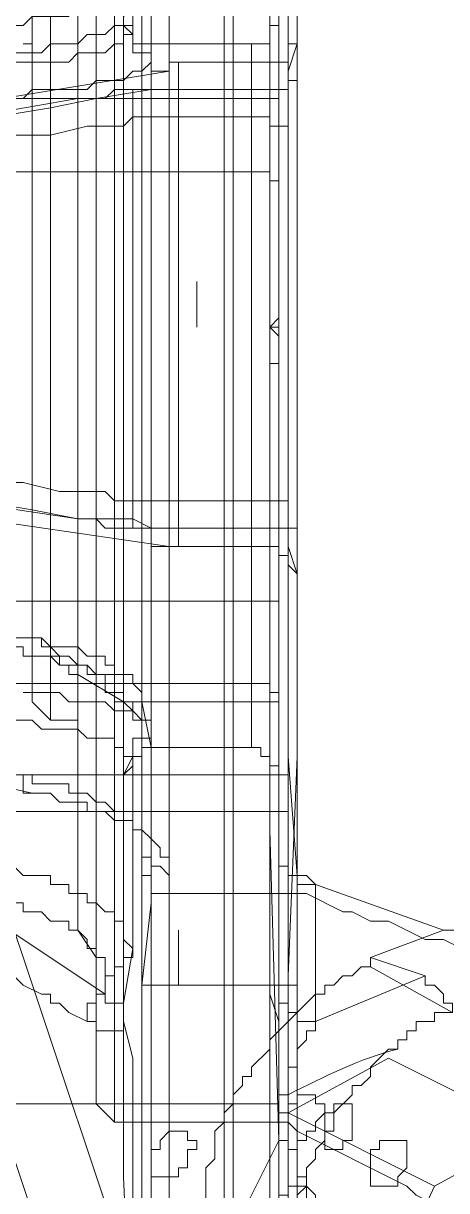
# Model space of a CAD drawing. Header units: millimetres. Extents: x 25083 to 52777, y 24772 to 45779.
# Drawn here: x 49439.17 to 49456.37, y 36131.73 to 36179.16 of the extents above; entities that cross this region are included whole.
import ezdxf

# ---------------------------------------------------------------- set-up
doc = ezdxf.new("R2010")
doc.units = ezdxf.units.MM
doc.layers.add('小车', color=7, linetype='Continuous')

# ---------------------------------------------------------------- blocks, each defined once
blk = doc.blocks.new('zw$D2F4')
at = {"color": 7, "lineweight": 5}
for points in [[(554.81, 200.534), (554.81, 214.645), (554.439, 217.988), (554.439, 344.25), (554.439, 353.534), (554.439, 356.133), (554.81, 361.704), (554.81, 372.473)], [(554.81, 372.473), (555.182, 372.473), (555.182, 372.102), (554.81, 371.359), (554.81, 368.759), (555.182, 368.017), (555.182, 228.757), (555.182, 219.102), (555.182, 205.362), (554.81, 204.247), (554.81, 200.534)], [(560.009, 205.362), (559.638, 205.362), (559.638, 206.476), (560.009, 207.961), (560.009, 208.704), (559.638, 209.446), (559.638, 253.267), (559.267, 265.893), (559.267, 305.628), (559.638, 318.255), (559.638, 340.908), (559.638, 349.82), (559.638, 363.56), (560.009, 365.046), (559.638, 366.16), (559.638, 366.903), (560.009, 367.274)], [(560.009, 367.274), (560.009, 343.878), (560.381, 341.65), (560.381, 232.099), (560.009, 232.099), (560.009, 223.187), (560.009, 205.362)], [(560.009, 287.06), (560.009, 334.594), (560.009, 334.223), (559.638, 334.223), (559.638, 332.738), (560.009, 332.366), (560.009, 330.51), (559.638, 329.395), (559.638, 286.318)], [(557.781, 287.06), (557.781, 331.995), (557.781, 331.624), (557.41, 331.624), (557.41, 330.51), (557.781, 330.138), (557.781, 327.91), (557.41, 327.167), (557.41, 286.318)], [(552.954, 321.597), (552.954, 254.01)], [(552.211, 320.854), (552.211, 254.752)], [(551.468, 313.798), (551.468, 261.808)], [(550.354, 305.257), (550.354, 270.349)], [(549.611, 304.514), (549.611, 271.092)], [(560.009, 298.573), (560.009, 301.915)], [(560.009, 286.318), (560.009, 301.543)], [(553.325, 300.801), (553.325, 251.781), (553.696, 243.24), (553.696, 215.017)], [(552.582, 300.058), (552.211, 299.687), (551.839, 299.687), (551.839, 299.315), (551.097, 299.315), (551.097, 298.944), (550.725, 298.944), (549.611, 298.944), (549.24, 298.573), (548.126, 298.573)], [(548.497, 297.459), (549.983, 297.459), (550.354, 297.83), (551.468, 297.83), (551.839, 298.201), (552.582, 298.201), (552.954, 298.573), (553.325, 298.573), (553.325, 298.944), (553.696, 299.315)], [(553.696, 298.201), (553.696, 299.315)], [(559.267, 299.315), (559.267, 298.201)], [(553.325, 298.573), (553.696, 298.201)], [(553.325, 295.602), (553.325, 298.573)], [(554.439, 297.83), (553.696, 297.83), (553.696, 298.201), (553.696, 298.573), (553.325, 298.573)], [(559.638, 298.573), (559.267, 298.573), (559.267, 297.83), (558.895, 297.83), (558.524, 297.83)], [(559.638, 296.344), (559.638, 298.573)], [(559.638, 298.573), (559.638, 295.602)], [(560.009, 297.459), (560.009, 298.573)], [(553.696, 298.201), (553.325, 298.201), (553.325, 297.83), (552.954, 297.83), (552.582, 297.459), (551.839, 297.459), (551.468, 297.459), (551.097, 297.087), (548.869, 297.087), (548.497, 296.716)], [(553.696, 298.201), (553.696, 297.459), (554.068, 297.459), (554.439, 297.459)], [(559.267, 298.201), (559.267, 297.459)], [(549.24, 297.83), (549.611, 297.83)], [(554.439, 297.459), (554.439, 297.087), (554.068, 296.716), (553.696, 296.716), (553.325, 296.344), (552.211, 296.344), (551.839, 295.973), (549.611, 295.973), (549.24, 295.602)], [(549.611, 297.83), (549.611, 297.459)], [(549.611, 297.459), (549.611, 286.318)], [(558.524, 297.83), (554.439, 297.83)], [(554.439, 297.83), (554.439, 297.459)], [(554.439, 295.602), (554.439, 297.83)], [(558.524, 295.602), (558.524, 297.83)], [(558.524, 297.83), (558.524, 295.602)], [(559.267, 297.087), (560.009, 297.087), (560.009, 297.459), (560.009, 297.83), (560.381, 297.83)], [(559.267, 297.459), (559.267, 296.716)], [(560.381, 297.83), (560.009, 296.716)], [(560.009, 296.716), (560.009, 297.459)], [(560.381, 296.344), (560.381, 297.83)], [(549.611, 286.318), (549.611, 297.087)], [(555.182, 296.716), (555.182, 297.087), (555.553, 297.087)], [(555.553, 297.087), (559.267, 297.087)], [(555.553, 297.087), (555.553, 295.973)], [(559.267, 297.087), (559.267, 295.973)], [(559.267, 295.973), (559.267, 297.087)], [(555.182, 296.716), (534.757, 293.374)], [(555.182, 296.716), (554.439, 296.716), (554.439, 296.344), (554.439, 295.973)], [(559.267, 296.716), (559.267, 296.344)], [(560.009, 296.716), (560.009, 295.973), (559.638, 295.973), (559.267, 295.973)], [(560.009, 286.689), (560.009, 296.716)], [(560.009, 296.716), (560.009, 294.488)], [(558.524, 295.602), (559.267, 295.602), (559.267, 295.973), (559.638, 295.973), (559.638, 296.344)], [(559.267, 296.344), (559.267, 295.23)], [(559.267, 295.973), (560.009, 295.973), (560.009, 296.344), (560.381, 296.344)], [(559.638, 292.26), (559.638, 296.344)], [(560.381, 287.06), (560.381, 296.344)], [(534.014, 292.26), (534.757, 292.631), (536.614, 293.002), (538.842, 293.374), (540.699, 293.745), (541.441, 293.745), (543.67, 294.116), (547.383, 294.859), (548.126, 294.859), (550.354, 295.23), (552.211, 295.602), (554.439, 295.973)], [(536.614, 293.002), (551.468, 295.602)], [(545.526, 295.602), (558.524, 295.602)], [(551.468, 295.602), (552.582, 295.602), (552.954, 295.973), (553.696, 295.973)], [(551.468, 295.602), (552.211, 295.602), (552.211, 294.859), (552.211, 294.488)], [(553.325, 271.092), (553.325, 295.602)], [(553.325, 295.602), (554.439, 295.602)], [(559.267, 295.973), (553.696, 295.973)], [(553.696, 294.859), (553.696, 295.973)], [(555.553, 295.973), (554.439, 295.973)], [(554.439, 278.148), (554.439, 295.973)], [(554.439, 295.602), (558.524, 295.602)], [(554.439, 271.092), (554.439, 295.602)], [(559.267, 295.973), (555.553, 295.973)], [(555.553, 295.973), (555.553, 278.148)], [(558.524, 292.631), (558.524, 295.602)], [(559.638, 295.602), (558.524, 295.602)], [(558.524, 295.602), (558.524, 271.092)], [(559.267, 278.148), (559.267, 295.973)], [(559.267, 295.973), (559.267, 294.859)], [(559.638, 295.602), (559.638, 271.092)], [(559.267, 295.23), (559.267, 294.859)], [(553.696, 294.859), (553.325, 294.488), (552.211, 294.488)], [(559.267, 294.859), (553.696, 294.859)], [(553.696, 279.262), (553.696, 294.859)], [(559.267, 294.859), (559.267, 293.745)], [(559.267, 294.859), (559.267, 279.262)], [(560.009, 294.488), (559.267, 294.488), (559.267, 294.859)], [(552.211, 294.488), (551.839, 294.488), (550.354, 294.116), (548.869, 294.116), (547.383, 293.745), (547.012, 293.745), (545.155, 293.374), (542.184, 292.631), (541.813, 292.631), (540.327, 292.26), (538.842, 292.26), (537.356, 291.888)], [(552.211, 294.488), (552.211, 279.633)], [(560.009, 294.488), (560.009, 287.06)], [(559.267, 293.745), (559.267, 293.374)], [(559.267, 293.745), (559.267, 292.631)], [(539.585, 292.631), (558.524, 292.631)], [(559.638, 292.26), (559.267, 292.26), (559.267, 292.631), (558.524, 292.631)], [(558.524, 275.177), (558.524, 292.631)], [(559.267, 292.631), (559.267, 286.689)], [(559.638, 275.177), (559.638, 292.26)], [(556.296, 288.175), (556.296, 286.689), (556.296, 286.318)], [(556.296, 286.318), (556.296, 287.803), (556.296, 288.175)], [(560.381, 286.318), (560.381, 287.803), (560.381, 288.175)], [(560.381, 288.175), (560.381, 286.689), (560.381, 286.318)], [(557.781, 286.689), (557.781, 287.06)], [(560.009, 287.06), (560.009, 279.633)], [(560.009, 287.06), (560.009, 286.689)], [(560.381, 278.148), (560.381, 287.06)], [(557.41, 285.946), (557.41, 245.468), (557.781, 244.726), (557.781, 242.497), (557.41, 242.126), (557.41, 241.012), (557.781, 241.012), (557.781, 286.689)], [(559.267, 286.689), (559.267, 286.318)], [(559.267, 286.689), (559.267, 286.318)], [(559.267, 284.461), (559.267, 284.832), (559.638, 284.832), (559.638, 285.946), (559.267, 286.318), (559.638, 286.318), (559.638, 286.689), (559.267, 286.318)], [(559.638, 285.946), (559.638, 242.497), (560.009, 241.755), (560.009, 240.641), (559.638, 239.898), (559.638, 238.412), (560.009, 238.412), (560.009, 286.689)], [(560.009, 285.946), (560.009, 286.689)], [(549.611, 286.318), (549.611, 275.177)], [(555.553, 284.461), (555.553, 285.946), (555.553, 286.318)], [(555.553, 286.318), (555.553, 285.204), (555.553, 284.832), (555.553, 284.461)], [(557.41, 286.318), (557.41, 285.946)], [(559.267, 286.318), (559.267, 285.575)], [(559.267, 286.318), (559.267, 284.832), (559.267, 284.461)], [(559.638, 285.946), (559.638, 286.318)], [(559.267, 285.575), (559.267, 285.204)], [(559.267, 285.575), (559.267, 285.204)], [(560.009, 285.575), (560.009, 285.946)], [(560.009, 285.204), (560.009, 285.575)], [(560.009, 285.204), (560.009, 285.575)], [(560.381, 285.204), (560.381, 285.575)], [(559.267, 285.204), (559.267, 283.347)], [(560.009, 285.204), (560.009, 282.976)], [(560.009, 283.718), (560.009, 285.204)], [(560.009, 282.976), (560.009, 285.204)], [(560.381, 283.347), (560.381, 285.204)], [(560.009, 283.347), (560.009, 283.718)], [(559.267, 283.347), (559.267, 282.976)], [(560.009, 282.976), (560.009, 283.347)], [(559.267, 282.976), (559.267, 282.233)], [(560.009, 282.976), (560.009, 282.604)], [(560.009, 273.32), (560.009, 282.976)], [(560.009, 281.861), (560.009, 282.976)], [(537.356, 281.861), (537.728, 281.861), (540.699, 281.119), (542.927, 281.119), (545.898, 280.376), (547.383, 280.376), (547.755, 280.005), (549.24, 280.005), (550.725, 279.633), (552.211, 279.633)], [(559.267, 282.233), (559.267, 281.861)], [(559.267, 281.861), (559.267, 278.891)], [(560.009, 268.121), (560.009, 281.861)], [(560.381, 271.092), (560.381, 282.233)], [(554.439, 278.148), (553.696, 278.519), (551.468, 278.519), (549.611, 278.891), (547.383, 279.262), (547.012, 279.262), (544.784, 279.633), (542.927, 280.005), (540.699, 280.376), (539.956, 280.376), (536.242, 281.119), (534.014, 281.49)], [(549.611, 281.119), (549.611, 280.376)], [(534.757, 280.376), (555.182, 277.405)], [(551.468, 278.519), (536.614, 280.747)], [(549.611, 280.376), (549.611, 279.633)], [(549.611, 279.633), (549.611, 275.548)], [(551.468, 278.519), (552.211, 278.519), (552.211, 279.262), (552.211, 279.633)], [(552.211, 279.633), (552.582, 279.633), (552.954, 279.262), (553.696, 279.262)], [(560.009, 279.633), (560.009, 279.262), (559.267, 279.262)], [(560.009, 279.633), (560.009, 277.405)], [(553.696, 279.262), (559.267, 279.262)], [(553.696, 278.148), (553.696, 279.262)], [(559.267, 279.262), (559.267, 278.148)], [(553.696, 278.148), (552.582, 278.148), (552.211, 278.519), (551.468, 278.519)], [(559.267, 278.891), (559.267, 277.777)], [(553.696, 278.148), (559.267, 278.148)], [(555.182, 277.405), (554.439, 277.405), (554.439, 277.777), (554.439, 278.148)], [(554.439, 278.148), (555.553, 278.148)], [(559.267, 278.148), (555.553, 278.148)], [(555.553, 278.148), (555.553, 277.405)], [(559.267, 278.148), (559.267, 277.405)], [(560.381, 278.148), (559.267, 278.148)], [(559.267, 277.405), (559.267, 278.148)], [(559.267, 278.148), (560.009, 278.148), (560.009, 277.777), (560.009, 277.405)], [(560.381, 276.291), (560.381, 278.148)], [(559.267, 277.777), (559.267, 277.405)], [(559.267, 277.777), (559.267, 277.405)], [(555.553, 277.405), (555.182, 277.405)], [(559.267, 277.405), (555.553, 277.405)], [(559.267, 277.405), (559.267, 276.291)], [(560.381, 276.291), (560.009, 276.662), (560.009, 277.034), (559.638, 277.034), (559.638, 277.405), (559.267, 277.405)], [(560.009, 277.405), (560.381, 276.291)], [(559.267, 276.291), (559.267, 275.548)], [(539.585, 275.177), (558.524, 275.177)], [(549.611, 274.806), (549.611, 275.177), (549.24, 275.177)], [(549.611, 275.177), (549.611, 274.806)], [(559.638, 275.177), (558.524, 275.177)], [(558.524, 271.835), (558.524, 275.177)], [(559.267, 275.548), (559.267, 273.692)], [(559.638, 270.721), (559.638, 275.177)], [(548.126, 274.063), (548.869, 274.063), (548.869, 273.692), (549.983, 273.692), (549.983, 273.32), (550.354, 273.32)], [(548.869, 273.692), (549.983, 273.692), (550.354, 273.32), (551.468, 273.32), (551.839, 272.949), (552.582, 272.949), (552.582, 272.577), (552.954, 272.577), (552.954, 272.206), (553.325, 272.206)], [(548.869, 273.32), (549.24, 273.32), (549.24, 272.949), (550.354, 272.949), (550.725, 272.577), (551.468, 272.577), (551.468, 272.206)], [(550.354, 273.32), (550.725, 272.949), (551.097, 272.949), (551.468, 272.577), (551.839, 272.577), (551.839, 272.206), (552.211, 272.206)], [(550.354, 273.32), (550.354, 272.949), (550.725, 272.949), (550.725, 272.577), (551.097, 272.577), (551.097, 272.206), (551.468, 272.206)], [(559.267, 273.692), (559.267, 273.32)], [(559.267, 273.32), (559.267, 272.206)], [(560.009, 271.835), (560.009, 273.32)], [(554.068, 271.092), (554.068, 271.463), (553.696, 271.835), (553.325, 271.835), (553.325, 272.206), (552.211, 272.206), (551.839, 272.577), (550.725, 272.577), (550.354, 272.949), (549.24, 272.949)], [(558.524, 271.835), (546.269, 271.835)], [(553.325, 271.092), (551.468, 272.206)], [(554.068, 269.978), (554.068, 270.349), (553.696, 270.721), (553.696, 271.092), (553.325, 271.092), (553.325, 271.463), (552.954, 271.463), (552.954, 271.835), (552.582, 271.835), (552.582, 272.206), (552.211, 272.206)], [(552.211, 272.206), (552.211, 271.835), (552.582, 271.835), (552.582, 271.463), (552.954, 271.463), (552.954, 271.092), (553.325, 271.092)], [(553.325, 271.092), (553.325, 272.206)], [(554.068, 271.092), (554.068, 271.835), (553.696, 271.835), (553.696, 272.206), (553.325, 272.206)], [(558.524, 269.235), (558.524, 271.835)], [(559.638, 270.721), (559.638, 271.463), (559.267, 271.463), (559.267, 271.835), (558.895, 271.835), (558.524, 271.835)], [(559.267, 272.206), (559.267, 271.092)], [(560.009, 268.864), (560.009, 271.835)], [(554.439, 269.607), (554.439, 270.349), (553.696, 270.349), (553.696, 270.721), (552.954, 270.721), (552.582, 271.092), (552.211, 271.092), (551.839, 271.092), (551.097, 271.092), (550.725, 271.463), (549.24, 271.463)], [(549.611, 271.092), (550.354, 270.349)], [(553.325, 268.121), (553.325, 270.349), (553.325, 271.092)], [(554.068, 269.607), (554.068, 270.349), (553.696, 270.349), (553.696, 270.721), (553.325, 271.092)], [(553.325, 271.092), (554.439, 271.092)], [(554.439, 269.235), (554.068, 271.092)], [(554.068, 271.092), (554.068, 265.15)], [(554.439, 271.092), (558.524, 271.092)], [(554.439, 269.235), (554.439, 271.092)], [(559.638, 271.092), (558.524, 271.092)], [(558.524, 271.092), (558.524, 269.235)], [(559.267, 271.092), (559.267, 270.721)], [(559.638, 271.092), (559.638, 268.121)], [(559.267, 270.721), (559.267, 269.978)], [(559.638, 268.121), (559.638, 270.721)], [(548.497, 270.349), (549.611, 270.349), (549.983, 269.978), (551.468, 269.978), (551.839, 269.607), (552.954, 269.607), (552.954, 269.235), (553.325, 269.235), (553.325, 268.864), (553.696, 268.864)], [(550.354, 270.349), (551.468, 270.349)], [(554.068, 269.978), (554.068, 269.607)], [(554.068, 269.607), (554.068, 269.978)], [(559.267, 269.978), (559.267, 269.607)], [(554.439, 269.607), (553.696, 269.607), (553.696, 269.235), (553.696, 268.864)], [(554.439, 269.235), (554.439, 269.607), (554.068, 269.607)], [(554.439, 269.607), (554.439, 269.235)], [(559.267, 269.607), (559.267, 269.235)], [(553.325, 268.121), (553.696, 268.493), (553.696, 268.864), (554.068, 268.864), (554.068, 269.235), (554.439, 269.235)], [(554.068, 237.298), (554.068, 259.58), (554.439, 262.922), (554.439, 269.235)], [(554.439, 269.235), (558.524, 269.235)], [(558.524, 269.235), (558.895, 269.235), (558.895, 268.864), (559.267, 268.864), (559.267, 268.493), (559.638, 268.493), (559.638, 268.121)], [(559.267, 269.235), (559.267, 268.493)], [(553.696, 268.864), (553.325, 268.121)], [(553.696, 261.065), (553.696, 268.864)], [(560.009, 268.864), (560.009, 268.121), (559.638, 268.121), (559.267, 268.121)], [(559.267, 268.493), (559.267, 268.121)], [(559.267, 268.493), (559.267, 268.121)], [(560.381, 268.864), (560.009, 259.951)], [(560.009, 261.808), (560.009, 268.864)], [(560.381, 264.036), (560.009, 268.864)], [(560.009, 268.864), (560.009, 267.007)], [(559.267, 268.121), (546.269, 268.121)], [(549.611, 267.378), (546.269, 268.121)], [(549.24, 268.121), (549.611, 268.121), (549.611, 267.75), (551.097, 267.75), (551.097, 267.378), (551.839, 267.378), (552.211, 267.007), (552.582, 267.007), (552.954, 266.636), (553.325, 266.636), (553.325, 266.264), (553.696, 266.264), (553.696, 265.893), (554.068, 265.893), (554.068, 265.15)], [(549.24, 268.121), (549.24, 267.378), (549.611, 267.378)], [(559.267, 268.121), (559.267, 267.75)], [(559.267, 263.294), (559.267, 268.121)], [(559.267, 268.121), (559.267, 266.636)], [(560.009, 267.007), (560.009, 268.121)], [(559.267, 267.75), (559.267, 267.007)], [(549.611, 267.378), (550.354, 267.378), (550.725, 267.007), (551.839, 267.007), (551.839, 266.636), (552.582, 266.636), (552.954, 266.264), (553.696, 266.264), (553.696, 265.893), (554.068, 265.893), (554.439, 265.522), (554.81, 265.15), (554.81, 264.779), (555.182, 264.779), (555.182, 264.036)], [(539.956, 266.636), (559.267, 266.636)], [(559.267, 267.007), (559.267, 266.636)], [(560.009, 267.007), (560.009, 266.636), (559.267, 266.636)], [(559.267, 266.636), (559.267, 259.209), (559.638, 258.094), (559.638, 254.381)], [(559.267, 266.636), (559.267, 254.752)], [(560.009, 267.007), (560.009, 255.495)], [(554.068, 265.15), (554.068, 264.036)], [(554.068, 265.15), (554.068, 264.779), (554.439, 264.779), (554.439, 264.408), (554.81, 264.408), (555.182, 264.036)], [(559.638, 265.15), (559.638, 259.58)], [(559.638, 263.665), (559.638, 265.15)], [(561.123, 263.665), (560.381, 263.665), (560.381, 264.036), (560.009, 264.036), (560.009, 264.408), (559.638, 264.408), (559.638, 265.15)], [(553.696, 261.065), (553.325, 261.437), (553.325, 262.179), (552.954, 262.179), (552.954, 262.551), (552.582, 262.551), (552.211, 262.922), (551.839, 262.922), (551.839, 263.294), (551.097, 263.294), (551.097, 263.665), (550.354, 263.665), (550.354, 264.036), (549.24, 264.036), (548.869, 264.408), (548.497, 264.408)], [(554.068, 264.036), (554.068, 259.209)], [(554.068, 264.036), (554.439, 264.036), (554.439, 263.294), (554.81, 263.294), (555.182, 263.294)], [(555.182, 264.036), (555.182, 263.294)], [(559.267, 263.294), (560.009, 263.294), (560.009, 263.665), (560.009, 264.036), (560.381, 264.036)], [(561.123, 263.665), (560.752, 264.036), (560.381, 264.036), (560.009, 264.036), (560.009, 263.294)], [(560.381, 259.209), (560.381, 264.036)], [(555.182, 263.294), (559.267, 263.294)], [(555.182, 263.294), (555.182, 259.58)], [(559.267, 259.58), (559.267, 263.294)], [(559.638, 258.837), (559.638, 263.665)], [(559.638, 263.665), (559.638, 263.294), (560.009, 263.294)], [(567.437, 261.065), (567.065, 261.065), (566.322, 261.437), (565.58, 261.437), (564.094, 262.179), (563.352, 262.179), (562.609, 262.551), (562.238, 262.551), (560.752, 263.294), (560.009, 263.294)], [(560.009, 258.466), (560.009, 263.294)], [(561.123, 263.665), (566.322, 261.808)], [(561.123, 263.665), (561.123, 258.094)], [(548.126, 262.922), (549.24, 262.922), (549.24, 262.551), (549.983, 262.551), (550.354, 262.179), (551.097, 262.179), (551.097, 261.808), (551.468, 261.808), (551.839, 261.437), (551.839, 261.065), (552.211, 261.065), (552.211, 260.694), (552.582, 260.694), (552.582, 259.951)], [(552.582, 259.209), (548.126, 262.179)], [(551.468, 261.808), (552.211, 260.694)], [(555.553, 259.58), (555.553, 261.065), (555.553, 261.437), (555.553, 261.808)], [(555.553, 261.808), (555.553, 260.323), (555.553, 259.58)], [(559.638, 261.808), (559.638, 259.951), (559.638, 259.58)], [(559.638, 259.58), (559.638, 261.437), (559.638, 261.808)], [(560.009, 261.065), (560.009, 261.808)], [(566.322, 261.808), (563.352, 260.694)], [(566.322, 261.808), (567.065, 261.808), (567.437, 261.808), (567.437, 261.065)], [(552.582, 259.951), (552.954, 259.951), (552.954, 260.323), (553.325, 260.323), (553.325, 260.694), (553.696, 260.694), (553.696, 261.065)], [(553.325, 258.837), (553.696, 261.065)], [(560.009, 259.58), (560.009, 261.065)], [(547.383, 260.694), (548.126, 260.323), (548.497, 260.323), (549.24, 259.58), (549.983, 259.209), (550.354, 259.209), (550.354, 258.837), (550.725, 258.837), (551.097, 258.466), (551.839, 258.094)], [(563.352, 260.694), (565.58, 259.951)], [(563.352, 260.323), (563.352, 260.694)], [(562.238, 259.951), (562.609, 259.951), (562.98, 260.323), (563.352, 260.323)], [(566.694, 258.466), (563.352, 260.323)], [(552.582, 259.209), (552.582, 259.951)], [(554.068, 259.209), (554.068, 259.58), (555.182, 259.58)], [(555.182, 259.58), (559.267, 259.58)], [(555.182, 259.58), (555.182, 242.497)], [(556.667, 248.811), (556.667, 252.153), (557.038, 252.524), (557.038, 253.638), (557.41, 254.01), (557.41, 254.381), (557.781, 254.752), (557.781, 255.124), (558.153, 255.495), (558.153, 255.866), (558.524, 255.866), (558.524, 256.238), (559.267, 256.98), (559.267, 257.352), (561.123, 259.209), (561.495, 259.209), (561.495, 259.58), (561.866, 259.58), (562.238, 259.951)], [(560.381, 259.209), (560.381, 259.58), (559.267, 259.58)], [(559.267, 242.497), (559.267, 259.58)], [(559.638, 259.58), (559.638, 254.752)], [(559.638, 259.58), (559.638, 258.837), (560.009, 258.837), (560.009, 258.466), (560.381, 258.466), (560.381, 258.094), (561.123, 258.094)], [(560.009, 254.381), (560.009, 259.58)], [(565.58, 259.951), (561.123, 258.094)], [(565.58, 259.951), (565.58, 259.58), (565.951, 259.58), (566.322, 259.209), (566.322, 258.837), (566.694, 258.837), (566.694, 258.466)], [(552.582, 259.209), (552.211, 259.209), (552.211, 258.837), (551.839, 258.837), (551.839, 258.466), (551.839, 258.094)], [(553.325, 258.466), (553.325, 258.837), (552.582, 258.837), (552.582, 259.209)], [(554.068, 259.209), (554.068, 241.755)], [(560.009, 241.755), (560.009, 242.126), (560.381, 243.983), (560.381, 259.209)], [(553.325, 258.466), (553.325, 258.837)], [(559.638, 254.381), (559.638, 258.837)], [(551.839, 258.094), (552.211, 258.094), (552.211, 257.723), (552.954, 257.723), (553.325, 257.723), (553.325, 258.094)], [(553.325, 258.466), (553.325, 258.094)], [(553.696, 241.755), (553.696, 256.609), (553.325, 258.094)], [(560.009, 254.01), (560.009, 258.466)], [(561.123, 258.094), (561.123, 257.723), (560.752, 257.723), (560.752, 257.352), (560.381, 256.98), (560.381, 256.238), (560.009, 256.238), (560.009, 255.866), (560.009, 255.124)], [(565.58, 258.094), (565.208, 258.094), (565.208, 257.723), (564.837, 257.723), (564.837, 257.352), (564.466, 257.352), (564.466, 256.98)], [(566.694, 258.466), (565.951, 258.466), (565.951, 258.094), (565.58, 258.094)], [(564.466, 256.98), (564.094, 256.98), (563.352, 256.238), (563.352, 255.866), (562.98, 255.495), (562.609, 255.495), (562.609, 255.124), (561.866, 254.381), (561.866, 253.638), (561.495, 253.638), (561.495, 253.267), (561.123, 252.895), (561.123, 252.524), (560.752, 252.153), (560.752, 251.41), (560.381, 251.039)], [(564.094, 256.609), (560.009, 254.381)], [(564.094, 256.609), (570.036, 253.638)], [(560.009, 255.495), (560.009, 255.124), (559.638, 255.124), (559.638, 254.752), (559.267, 254.752)], [(560.009, 255.495), (560.009, 250.296)], [(539.956, 254.752), (559.267, 254.752)], [(552.211, 254.752), (552.954, 254.01)], [(559.267, 254.752), (559.267, 251.039)], [(559.638, 254.752), (559.638, 255.124), (560.009, 255.124)], [(559.638, 253.638), (559.638, 254.381), (560.009, 254.381), (560.009, 254.752), (560.381, 254.752), (560.381, 255.124), (561.123, 255.124), (561.123, 254.752), (561.495, 254.752), (561.495, 254.381)], [(559.638, 254.752), (559.638, 240.269)], [(560.009, 255.124), (560.009, 241.012)], [(562.609, 254.381), (562.609, 254.752), (562.238, 254.752), (561.866, 254.752), (561.866, 254.381), (561.495, 254.381), (561.495, 253.638)], [(559.638, 254.381), (559.638, 251.41)], [(559.638, 249.182), (559.638, 254.381)], [(559.638, 254.381), (559.638, 254.01), (560.009, 254.01)], [(561.495, 254.381), (561.123, 254.01), (561.123, 253.638), (560.752, 253.638), (560.752, 253.267), (560.381, 253.267), (560.381, 252.895), (560.009, 252.895), (560.009, 253.267), (559.638, 253.267), (559.638, 253.638)], [(560.009, 254.381), (565.951, 251.41)], [(560.009, 251.41), (560.009, 254.381)], [(561.495, 253.638), (561.495, 252.895), (561.866, 252.895), (562.238, 252.895), (562.238, 253.267), (562.609, 253.267), (562.609, 254.381)], [(552.954, 254.01), (559.638, 254.01)], [(560.009, 254.01), (560.381, 253.638), (564.837, 251.41), (565.208, 251.039), (567.437, 249.925)], [(561.123, 250.667), (561.123, 251.039), (560.752, 251.41), (560.752, 251.781), (560.381, 251.781), (560.381, 252.895), (560.009, 252.895), (560.009, 253.638), (560.009, 254.01)], [(554.439, 252.153), (554.439, 252.895), (554.81, 252.895), (554.81, 253.267), (555.182, 253.638), (555.924, 253.638), (555.924, 253.267), (556.296, 253.267)], [(570.036, 253.638), (565.951, 251.41)], [(556.296, 253.267), (556.296, 252.895), (555.924, 252.895), (555.924, 252.153), (555.553, 252.153), (555.553, 251.781), (554.439, 251.781), (554.439, 252.153)], [(559.638, 253.267), (557.781, 249.553)], [(564.837, 252.895), (564.837, 253.267), (564.466, 253.267), (563.723, 253.267), (563.723, 252.895), (563.352, 252.895), (563.352, 251.781)], [(563.352, 251.781), (563.352, 251.41), (563.723, 251.41), (564.466, 251.41), (564.466, 251.781), (564.837, 252.153), (564.837, 252.895)], [(560.752, 250.667), (560.752, 251.41), (560.381, 251.41), (560.009, 251.41), (560.009, 251.039), (559.638, 251.039), (559.638, 250.667), (559.267, 250.667), (559.267, 249.925)], [(559.638, 251.41), (559.638, 249.553)], [(560.009, 251.039), (560.009, 251.41)], [(563.723, 246.582), (565.951, 251.41)]]:
    blk.add_lwpolyline(points, dxfattribs=at)
for points in [[(554.068, 269.978), (554.068, 281.49), (554.068, 293.002), (554.068, 304.514)], [(550.354, 273.32), (550.354, 282.604), (550.354, 291.888), (550.354, 301.172)], [(549.611, 286.318), (549.611, 284.461), (549.611, 282.604), (549.611, 281.119)], [(560.381, 282.976), (560.381, 275.92), (560.381, 268.864), (560.381, 262.179)], [(554.068, 269.607), (554.068, 269.607), (554.068, 269.607), (554.068, 269.607)], [(560.381, 268.864), (560.381, 264.036), (560.381, 259.209), (560.381, 254.381)], [(553.325, 258.837), (553.325, 258.837), (553.325, 258.466), (553.325, 258.094)], [(564.466, 256.98), (562.98, 256.609), (561.495, 255.866), (560.009, 255.124)]]:
    blk.add_open_spline(points, degree=3, dxfattribs=at)
blk = doc.blocks.new('A$C1A4175F5')
at = {"layer": '小车', "color": 7, "lineweight": 0}
for points in [[(247.215, 563.302), (418.277, 506.188)], [(246.235, 560.502), (418.277, 503.108)]]:
    blk.add_lwpolyline(points, dxfattribs=at)

msp = doc.modelspace()

# ---------------------------------------------------------------- block references
msp.add_blockref('zw$D2F4', (48889.923, 35880.503))
at = {"layer": '小车', "ltscale": 10, "xscale": -1, "rotation": 270}
msp.add_blockref('A$C1A4175F5', (48914.945, 35776.933), dxfattribs=at)

doc.saveas('drawing.dxf')
